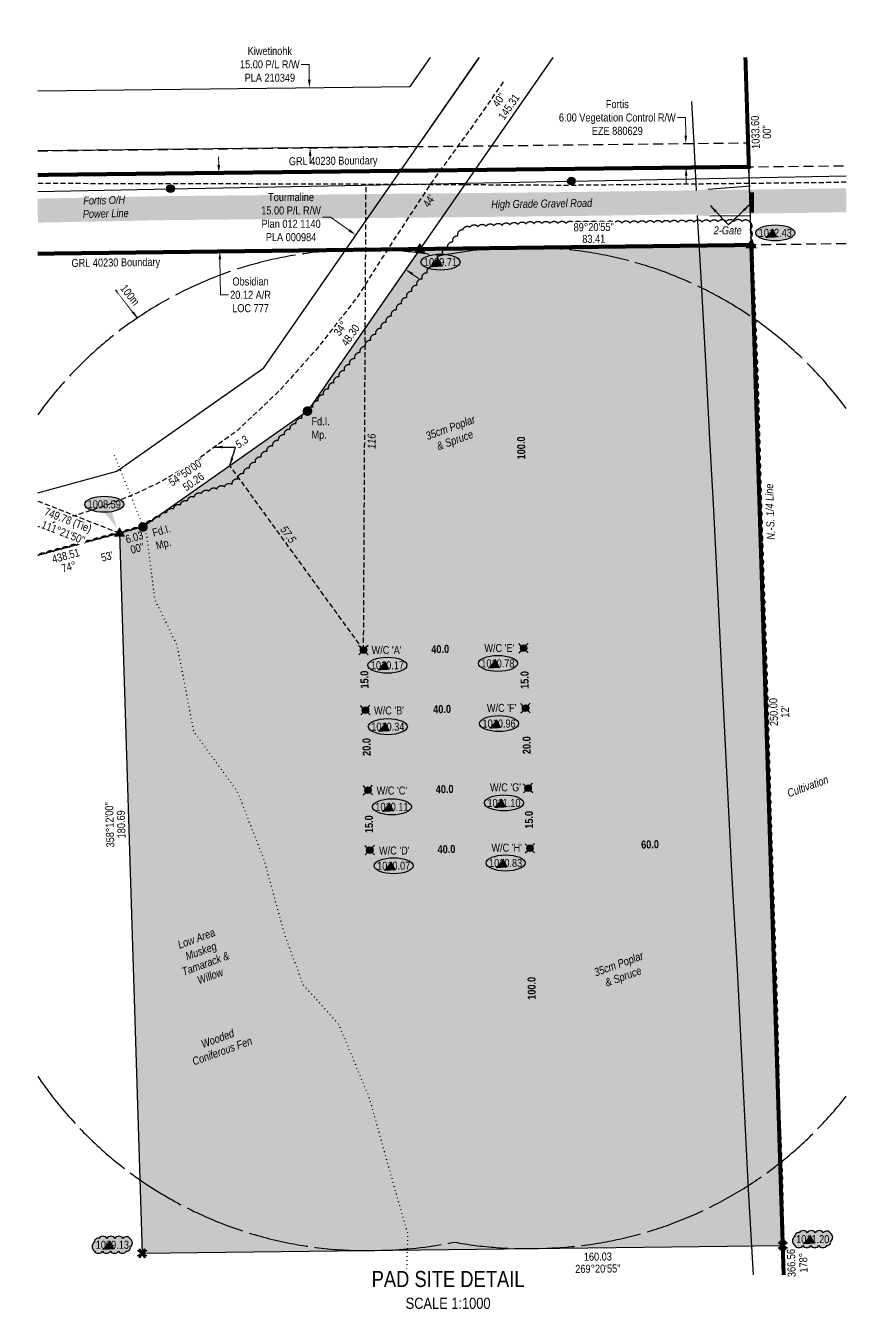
# Model space of a CAD drawing. Extents: x 647040 to 649347, y 5836686 to 5839217.
# Drawn here: x 648307 to 649347, y 5837612 to 5839217 of the extents above; entities that cross this region are included whole.
import ezdxf
from ezdxf.enums import TextEntityAlignment as Align

# ---------------------------------------------------------------- set-up
doc = ezdxf.new("R2010")
doc.units = 0
doc.header["$LTSCALE"] = 5
doc.header["$PDMODE"] = 34
doc.header["$PDSIZE"] = 0.03
for name, pattern in [('0', [1, 1, 0]), ('CENTERLINEX3', [5, 2.5, -1, 0.5, -1]), ('foc-ACCESSROAD', [3.75, 2.5, -1.25]), ('foc-BUFFER', [16.75, 15, -1.75]), ('foc-FLOWLINE', [3.75, 2.5, -1.25]), ('foc-QUARTERLINE', [33, 25, -3, 2, -3]), ('foc-TIELINE', [1.875, 1.25, -0.625]), ('foc-TOPO', [1, 0.2, -0.8]), ('UG_PIPE', [1.875, 1.25, -0.625])]:
    doc.linetypes.add(name, pattern=pattern)
doc.layers.get('Defpoints').update_dxf_attribs({"color": 9})
for name, color, linetype in [('AS-FENCE', 48, 'foc-FENCE'), ('AS-PIPE-UG', 44, 'UG_PIPE'), ('AS-POWER', 104, 'foc-POWER'), ('AS-POWER-EXISTING-PP', 72, 'Continuous'), ('AS-POWER-T', 104, 'Continuous'), ('AS-ROADS', 254, 'Continuous'), ('AUX-BUFFER', 7, 'foc-BUFFER'), ('C-AR', 13, 'foc-ACCESSROAD'), ('DETAIL-T', 7, 'Continuous'), ('F-EZE', 190, 'foc-FLOWLINE'), ('F-RW', 190, 'Continuous'), ('L-BD', 7, 'Continuous'), ('L-BD1', 253, 'Continuous'), ('L-MON', 1, 'Continuous'), ('L-MON-T', 1, 'Continuous'), ('L-QSEC', 8, 'foc-QUARTERLINE'), ('L-TIE', 7, 'foc-TIELINE'), ('P-ELEVATION', 7, 'Continuous'), ('P-PROPOSED', 10, 'Continuous'), ('P-PROPOSED-H', 21, 'Continuous'), ('T-BUSH', 110, '0'), ('T-BUSH-T', 110, 'Continuous'), ('T-GENERAL', 48, 'foc-TOPO'), ('T-TIE', 201, 'foc-TIELINE'), ('WETLAND-T', 146, 'Continuous')]:
    doc.layers.add(name, color=color, linetype=linetype)
for name, color, linetype, lineweight in [('AS-GENERAL', 48, 'Continuous', 18), ('C-AR-T', 13, 'Continuous', 9), ('C-RW-T', 13, 'Continuous', 9), ('F-EZE-T', 190, 'Continuous', 9), ('F-RW-T', 190, 'Continuous', 9), ('T-TEXT', 48, 'Continuous', 18), ('T-TIE-T', 201, 'Continuous', 18)]:
    doc.layers.add(name, color=color, linetype=linetype, lineweight=lineweight)
doc.layers.add('AS-TRAPPER BOUNDARY', color=7, linetype='CENTERLINEX3', true_color=0xb85c00, transparency=0.6)
doc.layers.add('AS-TRAPPER-T', color=7, linetype='Continuous', true_color=0xc26100)
doc.styles.add('80', font='ARIALN.TTF', dxfattribs={"height": 10})
doc.styles.add('80CG', font='ARIALN.TTF', dxfattribs={"height": 10})
doc.styles.add('80L', font='ARIALN.TTF', dxfattribs={"height": 10})
doc.styles.add('80LS', font='ARIALNI.TTF', dxfattribs={"height": 10})
doc.styles.add('foc-LtypeFont', font='ARIALN.TTF', dxfattribs={"height": 7.35})
doc.linetypes.add('foc-FENCE', pattern='A,10,-1,["X",foc-LtypeFont,S=0.2,R=0,X=-0.625,Y=-0.75],-1.24', length=12.24)
doc.linetypes.add('foc-POWER', pattern='A,6,-1,["P",foc-LtypeFont,S=0.2,R=0,X=-0.625,Y=-0.75],-1.24,4', length=12.24)
doc.dimstyles.new('CG2011', dxfattribs={"dimscale": 5, "dimtxt": 9, "dimasz": 2, "dimexe": 0.2, "dimexo": 0.0625, "dimgap": 0.5, "dimtad": 0, "dimtih": 1, "dimtoh": 1, "dimzin": 0, "dimdsep": 46, "dimtxsty": '80CG', "dimcen": 0.1, "dimse1": 1, "dimse2": 1, "dimclrd": 256, "dimclrt": 256, "dimaunit": 1, "dimadec": 4, "dimazin": 0, "dimtfac": 0.06, "dimtofl": 0, "dimtmove": 0, "dimatfit": 1, "dimfxl": 0.2, "dimtolj": 1, "dimtzin": 0, "dimlwd": -1, "dimarcsym": 0})
doc.dimstyles.new('Compass 5 000', dxfattribs={"dimscale": 5, "dimtxt": 9, "dimasz": 2, "dimexe": 0.2, "dimexo": 0.0625, "dimgap": 0.5, "dimtad": 0, "dimtih": 1, "dimtoh": 1, "dimzin": 0, "dimdsep": 46, "dimtxsty": '80CG', "dimcen": 0.1, "dimse1": 1, "dimse2": 1, "dimclrd": 256, "dimclrt": 256, "dimaunit": 1, "dimadec": 4, "dimazin": 0, "dimtfac": 0.06, "dimtofl": 0, "dimtmove": 0, "dimatfit": 1, "dimfxl": 0.2, "dimtolj": 1, "dimtzin": 0, "dimlwd": -1, "dimarcsym": 0})

# ---------------------------------------------------------------- blocks, each defined once
blk = doc.blocks.new('WC')
at = {"layer": 'L-MON'}
h = blk.add_hatch(color=255, dxfattribs=at)
h.dxf.hatch_style = 1
edge = h.paths.add_edge_path()
edge.add_arc((0, 0), 0.9, 0, 360)
at = {"layer": 'L-MON', "color": 240, "flags": 128}
for points in [[(-0.62, 0.5), (-1.23, 1.12)], [(0.52, 0.61), (1.13, 1.21)], [(-1.18, -1.18), (-0.56, -0.57)], [(1.16, -1.18), (0.56, -0.57)]]:
    blk.add_lwpolyline(points, dxfattribs=at)
at = {"layer": 'L-MON', "color": 240}
for radius in [0.8, 0.373]:
    blk.add_circle((0, 0), radius, dxfattribs=at)
blk = doc.blocks.new('*D497')
at = {"layer": 'Defpoints', "color": 0, "transparency": 16777216}
for p in [(648751.9, 5839002.9), (648719.2, 5838955.7), (648814.1, 5838959.7)]:
    blk.add_point(p, dxfattribs=at)
at = {"layer": 'F-RW-T', "transparency": 16777216}
for p, q in [((648687.3, 5838977.9), (648677.3, 5838977.9)), ((648711, 5838961.4), (648687.3, 5838977.9)), ((648789.6, 5838906.9), (648797.8, 5838901.2))]:
    blk.add_line(p, q, dxfattribs=at)
for points in [[(648711.9, 5838962.8), (648710, 5838960.1), (648719.2, 5838955.7)], [(648790.6, 5838908.3), (648788.7, 5838905.5), (648781.4, 5838912.6)]]:
    blk.add_solid(points, dxfattribs=at)
at = {"layer": 'F-RW-T', "transparency": 16777216, "insert": (648638.2, 5838977.9), "char_height": 10, "attachment_point": 5, "style": '80CG'}
blk.add_mtext('\\A1;Tourmaline\\P15.00 P/L R/W\\PPlan 012 1140\\PPLA 000984', dxfattribs=at)
blk = doc.blocks.new('*D498')
at = {"layer": 'Defpoints', "color": 0, "transparency": 16777216}
for p in [(649102, 5839069.5), (649131.1, 5839069.9), (649102.4, 5839039.5)]:
    blk.add_point(p, dxfattribs=at)
at = {"layer": 'F-EZE-T', "transparency": 16777216}
for p, q in [((649130.8, 5839102.3), (649120.8, 5839102.3)), ((649131, 5839079.9), (649130.8, 5839102.3)), ((649131.6, 5839029.9), (649131.7, 5839019.9))]:
    blk.add_line(p, q, dxfattribs=at)
for points in [[(649132.7, 5839079.9), (649129.4, 5839079.8), (649131.1, 5839069.9)], [(649133.3, 5839029.9), (649129.9, 5839029.8), (649131.5, 5839039.9)]]:
    blk.add_solid(points, dxfattribs=at)
at = {"layer": 'F-EZE-T', "transparency": 16777216, "insert": (649045.6, 5839102.3), "char_height": 10, "attachment_point": 5, "style": '80CG'}
blk.add_mtext('\\A1;Fortis\\P6.00 Vegetation Control R/W\\PEZE 880629', dxfattribs=at)
blk = doc.blocks.new('*D499')
at = {"layer": 'Defpoints', "color": 0, "transparency": 16777216}
for p in [(648537.9, 5839138.1), (648538.8, 5839063.1), (648662, 5839064.5)]:
    blk.add_point(p, dxfattribs=at)
at = {"layer": 'F-RW-T', "transparency": 16777216}
for p, q in [((648660.8, 5839168.7), (648650.8, 5839168.7)), ((648661, 5839149.5), (648660.8, 5839168.7)), ((648662.1, 5839054.5), (648662.2, 5839044.5))]:
    blk.add_line(p, q, dxfattribs=at)
for points in [[(648662.7, 5839149.5), (648659.3, 5839149.5), (648661.1, 5839139.5)], [(648663.7, 5839054.5), (648660.4, 5839054.5), (648662, 5839064.5)]]:
    blk.add_solid(points, dxfattribs=at)
at = {"layer": 'F-RW-T', "transparency": 16777216, "insert": (648611.7, 5839168.7), "char_height": 10, "attachment_point": 5, "style": '80CG'}
blk.add_mtext('\\A1;Kiwetinohk\\P15.00 P/L R/W\\PPLA 210349', dxfattribs=at)
blk = doc.blocks.new('*D500')
at = {"layer": 'C-AR-T', "transparency": 16777216}
for p, q in [((648547.9, 5839043.2), (648547.8, 5839053.2)), ((648549.4, 5838925.1), (648549.9, 5838880.9)), ((648549.9, 5838880.9), (648559.9, 5838880.9))]:
    blk.add_line(p, q, dxfattribs=at)
for points in [[(648549.6, 5839043.2), (648546.2, 5839043.2), (648548, 5839033.2)], [(648551, 5838925.1), (648547.7, 5838925.1), (648549.2, 5838935.1)]]:
    blk.add_solid(points, dxfattribs=at)
at = {"layer": 'Defpoints', "color": 0, "transparency": 16777216}
for p in [(648572.9, 5839033.5), (648549.2, 5838935.1), (648574.1, 5838935.4)]:
    blk.add_point(p, dxfattribs=at)
at = {"layer": 'C-AR-T', "transparency": 16777216, "insert": (648587.6, 5838880.9), "char_height": 10, "attachment_point": 5, "style": '80CG'}
blk.add_mtext('\\A1;Obsidian\\P20.12 A/R\\PLOC 777', dxfattribs=at)
blk = doc.blocks.new('TRIA')
blk.add_hatch(color=255).paths.add_polyline_path([(-0.04, 1.52), (-1.47, -0.87), (1.39, -0.87)])
blk = doc.blocks.new('TRIAA')
blk.add_blockref('TRIA', (0, 0))
blk = doc.blocks.new('TRIB')
at = {"color": 1}
blk.add_lwpolyline([(-1.12, -0.67), (-0.04, 1.13), (1.04, -0.67)], close=True, dxfattribs=at)
blk = doc.blocks.new('TRIBB')
blk.add_blockref('TRIB', (0, 0))
blk = doc.blocks.new('TRICC')
for name in ['TRIAA', 'TRIBB']:
    blk.add_blockref(name, (0, 0))
blk = doc.blocks.new('plspike')
blk.add_blockref('TRICC', (0, 0))
blk = doc.blocks.new('fdia')
at = {"color": 255, "const_width": 1}
blk.add_lwpolyline([(-0.5, 0, 1), (0.5, 0, 1)], format="xyb", close=True, dxfattribs=at)
blk = doc.blocks.new('Fdiaa')
blk.add_blockref('fdia', (0, 0))
blk = doc.blocks.new('fdib')
at = {"color": 1, "const_width": 1.6}
blk.add_lwpolyline([(-0.4, 0, 1), (0.4, 0, 1)], format="xyb", close=True, dxfattribs=at)
at = {"color": 1}
blk.add_circle((0, 0), 0.8, dxfattribs=at)
blk = doc.blocks.new('Fdibb')
blk.add_blockref('fdib', (0, 0))
blk = doc.blocks.new('fdicc')
for name in ['Fdibb', 'Fdiaa']:
    blk.add_blockref(name, (0, 0))
blk = doc.blocks.new('FDI')
blk.add_blockref('fdicc', (0, 0))
blk = doc.blocks.new('POWERPOLE')
h = blk.add_hatch(color=255)
edge = h.paths.add_edge_path()
edge.add_arc((0, 0), 0.96, 0, 360)
at = {"linetype": 'Continuous'}
for p, q in [((0.68, -0.68), (-0.68, 0.68)), ((-0.68, -0.68), (0.68, 0.68))]:
    blk.add_line(p, q, dxfattribs=at)
blk.add_circle((0, 0), 0.96, dxfattribs=at)
blk = doc.blocks.new('we')
at = {"layer": 'P-ELEVATION'}
h = blk.add_hatch(color=111, dxfattribs=at)
h.dxf.hatch_style = 1
edge = h.paths.add_edge_path()
edge.add_ellipse((0, 0), major_axis=(-24.4, 0), ratio=0.410256, start_angle=0, end_angle=360)
at = {"layer": 'P-ELEVATION', "color": 7, "flags": 128}
blk.add_lwpolyline([(0, 0, 12.5, 0, 0), (-12.4, -6.4, 0, 0, 0)], format="xyseb", dxfattribs=at)
at = {"layer": 'P-ELEVATION', "color": 7}
blk.add_ellipse((0, 0), major_axis=(-24.4, 0), ratio=0.410256, dxfattribs=at)
at = {"layer": 'P-ELEVATION', "style": '80'}
blk.add_attdef('ELEVATION', text='', height=10, dxfattribs=at).set_placement((0, 0), align=Align.MIDDLE_CENTER)
blk = doc.blocks.new('*U513')
at = {"layer": 'P-ELEVATION'}
h = blk.add_hatch(color=111, dxfattribs=at)
h.dxf.hatch_style = 1
edge = h.paths.add_edge_path()
edge.add_ellipse((0, 0), major_axis=(-24.4, 0), ratio=0.410256, start_angle=0, end_angle=360)
at = {"layer": 'P-ELEVATION', "color": 7, "flags": 128}
blk.add_lwpolyline([(0, 0, 12.5, 0, 0), (16, -29.8, 0, 0, 0)], format="xyseb", dxfattribs=at)
at = {"layer": 'P-ELEVATION', "color": 7}
blk.add_ellipse((0, 0), major_axis=(-24.4, 0), ratio=0.410256, dxfattribs=at)
at = {"layer": 'P-ELEVATION', "style": '80'}
blk.add_attdef('ELEVATION', text='', height=10, dxfattribs=at).set_placement((0, 0), align=Align.MIDDLE_CENTER)
blk = doc.blocks.new('TEMP')
h = blk.add_hatch(color=255)
h.dxf.hatch_style = 1
h.paths.add_polyline_path([(0, 0.25), (-0.67, 1.15), (-0.67, 0.67), (-1.15, 0.67), (-0.25, 0), (-1.15, -0.67), (-0.67, -0.67), (-0.67, -1.15), (0, -0.25), (0.67, -1.15), (0.67, -0.67), (1.15, -0.67), (0.25, 0), (1.15, 0.67), (0.67, 0.67), (0.67, 1.15)])
h.paths.add_polyline_path([(0.57, 0.85), (0.57, 0.57), (0.85, 0.57), (0.08, 0), (0.85, -0.57), (0.57, -0.57), (0.57, -0.85), (0, -0.08), (-0.57, -0.85), (-0.57, -0.57), (-0.85, -0.57), (-0.08, 0), (-0.85, 0.57), (-0.57, 0.57), (-0.57, 0.85), (0, 0.08)], flags=16)
h = blk.add_hatch(color=1)
h.dxf.hatch_style = 1
h.paths.add_polyline_path([(0, 0.08), (-0.57, 0.85), (-0.57, 0.57), (-0.85, 0.57), (-0.08, 0), (-0.85, -0.57), (-0.57, -0.57), (-0.57, -0.85), (0, -0.08), (0.57, -0.85), (0.57, -0.57), (0.85, -0.57), (0.08, 0), (0.85, 0.57), (0.57, 0.57), (0.57, 0.85)])
at = {"color": 1}
for p, q in [((-0.08, 0), (0.08, 0)), ((0, 0.08), (0, -0.08))]:
    blk.add_line(p, q, dxfattribs=at)
at = {"color": 255, "flags": 128}
blk.add_lwpolyline([(-0.25, 0), (-1.15, 0.67), (-0.67, 0.67), (-0.67, 1.15), (0, 0.25), (0.67, 1.15), (0.67, 0.67), (1.15, 0.67), (0.25, 0), (1.15, -0.67), (0.67, -0.67), (0.67, -1.15), (0, -0.25), (-0.67, -1.15), (-0.67, -0.67), (-1.15, -0.67)], close=True, dxfattribs=at)
at = {"color": 1, "flags": 128}
blk.add_lwpolyline([(-0.08, 0), (-0.85, 0.57), (-0.57, 0.57), (-0.57, 0.85), (0, 0.08), (0.57, 0.85), (0.57, 0.57), (0.85, 0.57), (0.08, 0), (0.85, -0.57), (0.57, -0.57), (0.57, -0.85), (0, -0.08), (-0.57, -0.85), (-0.57, -0.57), (-0.85, -0.57)], close=True, dxfattribs=at)
blk = doc.blocks.new('wa')
at = {"layer": 'P-ELEVATION'}
h = blk.add_hatch(color=111, dxfattribs=at)
h.dxf.hatch_style = 1
edge = h.paths.add_edge_path()
edge.add_arc((-17.4, -4.5), 6.1, 215, 325)
edge.add_arc((-7.4, -4.5), 6.1, 215, 325)
edge.add_arc((2.6, -4.5), 6.1, 215, 325)
edge.add_arc((12.7, -4.5), 6.1, 215, 325)
edge.add_arc((18.1, -3.7), 4.32, 263.4336, 373.4336)
edge.add_arc((18.8, 2.3), 6.1, 305, 415)
edge.add_arc((17.5, 4.4), 5.69, 30.6955, 140.6955)
edge.add_arc((8.1, 4.5), 6.1, 35, 145)
edge.add_arc((-1.9, 4.5), 6.1, 35, 145)
edge.add_arc((-11.9, 4.5), 6.1, 35, 145)
edge.add_arc((-18, 3.8), 4.33, 75.4261, 185.4261)
edge.add_arc((-18.4, -2.3), 6.96, 125, 235)
at = {"color": 240, "flags": 128}
blk.add_lwpolyline([(-22.4, -8, 0.520567), (-12.3, -8, 0.520567), (-2.4, -8, 0.520567), (7.6, -8, 0.520567), (17.6, -8, 0.520567), (22.4, -2.7, 0.520567), (22.4, 7.3, 0.520567), (13.1, 8, 0.520567), (3.1, 8, 0.520567), (-6.9, 8, 0.520567), (-16.9, 8, 0.520567), (-22.4, 3.4, 0.520567)], format="xyb", close=True, dxfattribs=at)
at = {"layer": 'P-ELEVATION', "color": 240, "flags": 128}
blk.add_lwpolyline([(0, 0, 12.5, 0, 0), (-12.4, -6.4, 0, 0, 0)], format="xyseb", dxfattribs=at)
at = {"layer": 'P-ELEVATION', "color": 240, "style": '80'}
blk.add_attdef('ELEVATION', text='', height=10, dxfattribs=at).set_placement((0, 0), align=Align.MIDDLE_CENTER)

msp = doc.modelspace()

# ---------------------------------------------------------------- hatches: boundary and pattern name
at = {"layer": 'AS-GENERAL'}
h = msp.add_hatch(color=256, dxfattribs=at)
h.dxf.hatch_style = 1
h.paths.add_polyline_path([(649145.653, 5838980.036), (649144.306, 5839011.354), (649159.26, 5839012.99), (649161.639, 5838979.007)])
at = {"layer": 'P-PROPOSED-H'}
h = msp.add_hatch(color=256, dxfattribs=at)
h.dxf.hatch_style = 1
h.paths.add_polyline_path([(648452.347, 5837684.172), (649252.203, 5837693.972), (649212.95, 5838943.224), (648799.121, 5838938.154), (648658.729, 5838735.808), (648453.357, 5838591.11), (648424.098, 5838583.211)])

# ---------------------------------------------------------------- linework, layer by layer
at = {"layer": 'AS-FENCE'}
msp.add_line((649253.358, 5837657.213), (649205.59, 5839177.455), dxfattribs=at)
at = {"layer": 'AS-FENCE', "flags": 128}
for points in [[(649138.292, 5839122.219), (649141.115, 5839069.656), (649144.286, 5839011.364)], [(649159.245, 5839013.065), (649211.971, 5839016.977)], [(649145.519, 5838979.906), (649150.479, 5838895.355), (649155.793, 5838797.855), (649160.802, 5838700.995), (649165.555, 5838612.095), (649171.408, 5838494.976), (649177.122, 5838384.736), (649182.007, 5838285.901), (649188.797, 5838152.628), (649195.108, 5838038.434), (649201.21, 5837922.105), (649209.038, 5837763.752), (649215.287, 5837657.213)], [(649212.113, 5838979.733), (649161.679, 5838979.007)]]:
    msp.add_lwpolyline(points, dxfattribs=at)
at = {"layer": 'AS-GENERAL', "const_width": 4.998, "flags": 128}
msp.add_lwpolyline([(649213.835, 5838983.564), (649213.897, 5839008.849)], dxfattribs=at)
at = {"layer": 'AS-PIPE-UG', "flags": 128}
msp.add_lwpolyline([(649331.548, 5839021.636), (649306.842, 5839021.025), (649134.771, 5839019.102), (648983.454, 5839017.56), (648684.587, 5839019.152), (648477.679, 5839019.565), (648321.839, 5839019.87)], dxfattribs=at)
at = {"layer": 'AS-POWER', "flags": 128}
msp.add_lwpolyline([(648321.839, 5839010.093), (648487.699, 5839013.482), (648988.305, 5839023.003), (649331.548, 5839029.465)], dxfattribs=at)
at = {"layer": 'AS-ROADS', "const_width": 29.991, "flags": 128}
msp.add_lwpolyline([(649331.548, 5838998.978), (648977.936, 5838994.186), (648484.446, 5838989.245), (648321.839, 5838986.114)], dxfattribs=at)
at = {"layer": 'AS-TRAPPER BOUNDARY', "color": 52, "true_color": 0xbadd22, "const_width": 4.999, "flags": 128}
for points in [[(649205.59, 5839177.455), (649209.885, 5839040.761), (648321.839, 5839030.636)], [(648321.839, 5838932.306), (649212.95, 5838943.224), (649253.358, 5837657.213)]]:
    msp.add_lwpolyline(points, dxfattribs=at)
at = {"layer": 'AUX-BUFFER', "color": 251, "linetype": 'foc-BUFFER', "flags": 128}
for points in [[(649331.548, 5838739.071, 0.24627355), (648918.003, 5838939.614), (648908.011, 5838939.3, 0.04327431), (648823.106, 5838929.243, 0.05338184), (648718.039, 5838937.164), (648708.047, 5838936.85, 0.23306224), (648321.839, 5838731.169, 0.23306224)], [(648321.839, 5837905.168, 0.25735644), (648747.294, 5837687.782), (648757.286, 5837688.096, 0.04327431), (648842.191, 5837698.153, 0.05338184), (648947.258, 5837690.232), (648957.25, 5837690.546, 0.22251377), (649331.548, 5837880.349)]]:
    msp.add_lwpolyline(points, format="xyb", dxfattribs=at)
at = {"layer": 'C-AR', "flags": 128}
for points in [[(648321.839, 5839030.636), (649209.885, 5839040.761), (649331.548, 5839042.148)], [(649331.548, 5838944.677), (649212.95, 5838943.224), (648321.839, 5838932.306)]]:
    msp.add_lwpolyline(points, dxfattribs=at)
at = {"layer": 'F-EZE', "flags": 128}
msp.add_lwpolyline([(648321.839, 5839060.629), (649208.943, 5839070.743), (649209.885, 5839040.761), (648321.839, 5839030.636)], dxfattribs=at)
at = {"layer": 'F-RW'}
for points in [[(648965.153, 5839177.455), (648658.729, 5838735.808), (648453.357, 5838591.11), (648321.839, 5838555.605)], [(648321.839, 5838633.909), (648420.58, 5838660.575), (648604.248, 5838790.007), (648873.016, 5839177.455)], [(648873.016, 5839177.455), (648795.724, 5839066.032), (648321.839, 5839060.629)], [(648321.839, 5839135.612), (648786.833, 5839140.914), (648812.182, 5839177.455)]]:
    msp.add_lwpolyline(points, dxfattribs=at)
at = {"layer": 'L-QSEC'}
msp.add_line((649253.358, 5837657.213), (649205.59, 5839177.455), dxfattribs=at)
at = {"layer": 'L-TIE'}
msp.add_line((648424.098, 5838583.211), (648321.839, 5838623.227), dxfattribs=at)
at = {"layer": 'T-BUSH', "flags": 128}
msp.add_lwpolyline([(648322.634, 5838554.895, -0.52056705), (648332.274, 5838557.544, -0.52056705), (648341.914, 5838560.193, -0.52056705), (648351.553, 5838562.842, -0.52056705), (648361.193, 5838565.49, -0.52056705), (648370.834, 5838568.135, -0.52056705), (648380.484, 5838570.749, -0.52056705), (648390.133, 5838573.362, -0.52056705), (648399.782, 5838575.976, -0.52056705), (648409.432, 5838578.589, -0.52056705), (648419.081, 5838581.203, -0.52056705), (648428.731, 5838583.816, -0.52056705), (648438.38, 5838586.43, -0.52056705), (648448.03, 5838589.043, -0.52056705), (648456.82, 5838593.726, -0.52056705), (648465.482, 5838598.717, -0.52056705), (648474.145, 5838603.707, -0.52056705), (648482.807, 5838608.698, -0.52056705), (648491.469, 5838613.688, -0.52056705), (648500.132, 5838618.679, -0.52056705), (648508.794, 5838623.669, -0.52056705), (648517.456, 5838628.66, -0.52056705), (648526.398, 5838632.996, -0.52056705), (648535.996, 5838635.792, -0.52056705), (648545.594, 5838638.588, -0.52056705), (648555.192, 5838641.384, -0.52056705), (648564.715, 5838644.311, -0.52056705), (648571.958, 5838651.202, -0.52056705), (648579.201, 5838658.092, -0.52056705), (648586.445, 5838664.983, -0.52056705), (648593.688, 5838671.873, -0.52056705), (648600.931, 5838678.763, -0.52056705), (648608.174, 5838685.654, -0.52056705), (648615.417, 5838692.544, -0.52056705), (648622.661, 5838699.435, -0.52056705), (648629.904, 5838706.325, -0.52056705), (648637.147, 5838713.216, -0.52056705), (648644.39, 5838720.106, -0.52056705), (648651.634, 5838726.996, -0.52056705), (648658.877, 5838733.887, -0.52056705), (648665.625, 5838741.25, -0.52056705), (648672.177, 5838748.801, -0.52056705), (648678.729, 5838756.351, -0.52056705), (648685.282, 5838763.902, -0.52056705), (648691.834, 5838771.452, -0.52056705), (648698.386, 5838779.003, -0.52056705), (648704.938, 5838786.553, -0.52056705), (648711.49, 5838794.104, -0.52056705), (648718.043, 5838801.654, -0.52056705), (648724.595, 5838809.205, -0.52056705), (648731.147, 5838816.756, -0.52056705), (648737.699, 5838824.306, -0.52056705), (648744.252, 5838831.857, -0.52056705), (648750.804, 5838839.407, -0.52056705), (648757.261, 5838847.039, -0.52056705), (648763.643, 5838854.733, -0.52056705), (648770.026, 5838862.428, -0.52056705), (648776.408, 5838870.122, -0.52056705), (648782.791, 5838877.817, -0.52056705), (648789.174, 5838885.511, -0.52056705), (648795.556, 5838893.205, -0.52056705), (648801.939, 5838900.9, -0.52056705), (648808.321, 5838908.594, -0.52056705), (648814.704, 5838916.289, -0.52056705), (648821.087, 5838923.983, -0.52056705), (648827.469, 5838931.678, -0.52056705), (648833.852, 5838939.372, -0.52056705), (648840.234, 5838947.067, -0.52056705), (648846.617, 5838954.761, -0.52056705), (648852.999, 5838962.456, -0.52056705), (648861.727, 5838965.511, -0.52056705), (648871.708, 5838966.089, -0.52056705), (648881.688, 5838966.667, -0.52056705), (648891.668, 5838967.245, -0.52056705), (648901.649, 5838967.822, -0.52056705), (648911.629, 5838968.4, -0.52056705), (648921.61, 5838968.978, -0.52056705), (648931.59, 5838969.556, -0.52056705), (648941.573, 5838970.045, -0.52056705), (648951.57, 5838970.102, -0.52056705), (648961.567, 5838970.158, -0.52056705), (648971.564, 5838970.215, -0.52056705), (648981.561, 5838970.272, -0.52056705), (648991.558, 5838970.328, -0.52056705), (649001.555, 5838970.385, -0.52056705), (649011.552, 5838970.441, -0.52056705), (649021.549, 5838970.498, -0.52056705), (649031.546, 5838970.555, -0.52056705), (649041.543, 5838970.611, -0.52056705), (649051.54, 5838970.668, -0.52056705), (649061.537, 5838970.724, -0.52056705), (649071.533, 5838970.803, -0.52056705), (649081.529, 5838970.951, -0.52056705), (649091.525, 5838971.098, -0.52056705), (649101.521, 5838971.246, -0.52056705), (649111.517, 5838971.394, -0.52056705), (649121.513, 5838971.542, -0.52056705), (649131.51, 5838971.69, -0.52056705), (649141.506, 5838971.838, -0.52056705), (649151.502, 5838971.986, -0.52056705), (649161.498, 5838972.134, -0.52056705), (649171.494, 5838972.282, -0.52056705), (649181.49, 5838972.43, -0.52056705), (649191.486, 5838972.577, -0.52056705), (649201.482, 5838972.725, -0.52056705), (649210.76, 5838972.114, -0.52056705), (649211.171, 5838962.125, -0.52056705), (649211.581, 5838952.137, -0.52056705), (649211.992, 5838942.148, -0.52056705), (649212.403, 5838932.159, -0.52056705), (649212.814, 5838922.171, -0.52056705), (649213.225, 5838912.182, -0.52056705), (649213.635, 5838902.193, -0.52056705), (649214.046, 5838892.205, -0.52056705), (649214.457, 5838882.216, -0.52056705), (649214.868, 5838872.227, -0.52056705), (649215.279, 5838862.239, -0.52056705), (649215.69, 5838852.25, -0.52056705), (649216.1, 5838842.261, -0.52056705), (649216.511, 5838832.273, -0.52056705), (649216.922, 5838822.284, -0.52056705), (649217.333, 5838812.295, -0.52056705), (649217.744, 5838802.307, -0.52056705), (649218.155, 5838792.318, -0.52056705), (649218.565, 5838782.329, -0.52056705), (649218.976, 5838772.341, -0.52056705), (649219.256, 5838762.348, -0.52056705), (649219.525, 5838752.354, -0.52056705), (649219.793, 5838742.361, -0.52056705), (649220.062, 5838732.367, -0.52056705), (649220.33, 5838722.374, -0.52056705), (649220.599, 5838712.38, -0.52056705), (649220.868, 5838702.387, -0.52056705), (649221.136, 5838692.393, -0.52056705), (649221.405, 5838682.4, -0.52056705), (649221.674, 5838672.406, -0.52056705), (649221.942, 5838662.413, -0.52056705), (649222.211, 5838652.419, -0.52056705), (649222.48, 5838642.426, -0.52056705), (649222.748, 5838632.432, -0.52056705), (649223.017, 5838622.439, -0.52056705), (649223.302, 5838612.446, -0.52056705), (649223.633, 5838602.454, -0.52056705), (649223.965, 5838592.462, -0.52056705), (649224.296, 5838582.471, -0.52056705), (649224.627, 5838572.479, -0.52056705), (649224.958, 5838562.487, -0.52056705), (649225.289, 5838552.496, -0.52056705), (649225.621, 5838542.504, -0.52056705), (649225.952, 5838532.513, -0.52056705), (649226.283, 5838522.521, -0.52056705), (649226.614, 5838512.529, -0.52056705), (649226.945, 5838502.538, -0.52056705), (649227.277, 5838492.546, -0.52056705), (649227.608, 5838482.554, -0.52056705), (649227.939, 5838472.563, -0.52056705), (649228.27, 5838462.571, -0.52056705), (649228.601, 5838452.58, -0.52056705), (649228.933, 5838442.588, -0.52056705), (649229.264, 5838432.596, -0.52056705), (649229.595, 5838422.605, -0.52056705), (649229.924, 5838412.613, -0.52056705), (649230.21, 5838402.62, -0.52056705), (649230.495, 5838392.627, -0.52056705), (649230.78, 5838382.634, -0.52056705), (649231.065, 5838372.641, -0.52056705), (649231.351, 5838362.648, -0.52056705), (649231.636, 5838352.655, -0.52056705), (649231.921, 5838342.662, -0.52056705), (649232.206, 5838332.669, -0.52056705), (649232.491, 5838322.676, -0.52056705), (649232.777, 5838312.683, -0.52056705), (649233.062, 5838302.69, -0.52056705), (649233.347, 5838292.697, -0.52056705), (649233.632, 5838282.703, -0.52056705), (649233.918, 5838272.71, -0.52056705), (649234.203, 5838262.717, -0.52056705), (649234.488, 5838252.724, -0.52056705), (649234.773, 5838242.731, -0.52056705), (649235.059, 5838232.738, -0.52056705), (649235.344, 5838222.745, -0.52056705), (649235.629, 5838212.752, -0.52056705), (649235.914, 5838202.759, -0.52056705), (649236.237, 5838192.767, -0.52056705), (649236.571, 5838182.776, -0.52056705), (649236.904, 5838172.784, -0.52056705), (649237.238, 5838162.793, -0.52056705), (649237.572, 5838152.801, -0.52056705), (649237.906, 5838142.81, -0.52056705), (649238.239, 5838132.818, -0.52056705), (649238.573, 5838122.826, -0.52056705), (649238.907, 5838112.835, -0.52056705), (649239.241, 5838102.843, -0.52056705), (649239.574, 5838092.852, -0.52056705), (649239.908, 5838082.86, -0.52056705), (649240.242, 5838072.869, -0.52056705), (649240.576, 5838062.877, -0.52056705), (649240.909, 5838052.886, -0.52056705), (649241.243, 5838042.894, -0.52056705), (649241.577, 5838032.903, -0.52056705), (649241.911, 5838022.911, -0.52056705), (649242.244, 5838012.92, -0.52056705), (649242.578, 5838002.928, -0.52056705), (649242.912, 5837992.936, -0.52056705), (649243.139, 5837982.942, -0.52056705), (649243.357, 5837972.947, -0.52056705), (649243.575, 5837962.953, -0.52056705), (649243.793, 5837952.958, -0.52056705), (649244.011, 5837942.963, -0.52056705), (649244.229, 5837932.968, -0.52056705), (649244.447, 5837922.974, -0.52056705), (649244.665, 5837912.979, -0.52056705), (649244.884, 5837902.984, -0.52056705), (649245.102, 5837892.989, -0.52056705), (649245.32, 5837882.995, -0.52056705), (649245.547, 5837873, -0.52056705), (649245.943, 5837863.011, -0.52056705), (649246.339, 5837853.022, -0.52056705), (649246.735, 5837843.032, -0.52056705), (649247.131, 5837833.043, -0.52056705), (649247.528, 5837823.054, -0.52056705), (649247.924, 5837813.065, -0.52056705), (649248.32, 5837803.075, -0.52056705), (649248.716, 5837793.086, -0.52056705), (649249.112, 5837783.097, -0.52056705), (649249.361, 5837773.103, -0.52056705), (649249.578, 5837763.108, -0.52056705), (649249.795, 5837753.114, -0.52056705), (649250.012, 5837743.119, -0.52056705), (649250.23, 5837733.124, -0.52056705), (649250.447, 5837723.129, -0.52056705), (649250.664, 5837713.135, -0.52056705), (649250.881, 5837703.14, -0.52056705), (649251.099, 5837693.145, -0.52056705), (649251.316, 5837683.15, -0.52056705), (649251.533, 5837673.156, -0.52056705), (649251.75, 5837663.161, -0.52056705), (649251.881, 5837657.148, -0.52056705)], format="xyb", dxfattribs=at)
at = {"layer": 'T-GENERAL', "flags": 128}
msp.add_lwpolyline([(648417.331, 5838680.817), (648457.847, 5838580.637), (648467.819, 5838500.85), (648495.299, 5838444.345), (648502.373, 5838409.511), (648516.34, 5838335.892), (648570.718, 5838261.411), (648604.363, 5838175.447), (648629.709, 5838083.001), (648652.923, 5838019.833), (648697.578, 5837970.351), (648735.863, 5837877.924), (648762.11, 5837783.964), (648783.803, 5837708.421), (648782.197, 5837657.213)], dxfattribs=at)
at = {"layer": 'T-TIE'}
for q in [(648731.839, 5839018.9), (648561.903, 5838667.587)]:
    msp.add_line((648728.741, 5838437.398), q, dxfattribs=at)

# ---------------------------------------------------------------- block references
at = {"layer": 'AS-POWER-EXISTING-PP', "color": 6, "xscale": 4.998555499999987, "yscale": 4.998555499999987, "zscale": 4.998555499999987, "rotation": 0.04076642728140503}
for p in [(648487.699, 5839013.482), (648988.305, 5839023.003)]:
    msp.add_blockref('POWERPOLE', p, dxfattribs=at)
at = {"layer": 'C-RW-T', "xscale": 0.9992885121209162, "yscale": 0.9992885121209162, "zscale": 0.9992885121209162}
for p, values in [((649242.883, 5838958.32), {'ELEVATION': '1012.43'}), ((648824.798, 5838921.818), {'ELEVATION': '1009.71'}), ((648758.559, 5838418.427), {'ELEVATION': '1010.17'}), ((648896.475, 5838420.745), {'ELEVATION': '1010.78'}), ((648897.971, 5838345.637), {'ELEVATION': '1010.96'}), ((648759.06, 5838341.76), {'ELEVATION': '1010.34'}), ((648764.162, 5838241.673), {'ELEVATION': '1010.11'}), ((648904.09, 5838246.52), {'ELEVATION': '1011.10'}), ((648766.347, 5838168.115), {'ELEVATION': '1010.07'}), ((648906.101, 5838171.535), {'ELEVATION': '1010.83'})]:
    msp.add_blockref('we', p, dxfattribs=at).add_auto_attribs(values)
at = {"layer": 'L-MON', "xscale": 4.998555499999995, "yscale": 4.998555499999995, "zscale": 4.998555499999995}
for name, p in [('plspike', (649212.95, 5838943.224)), ('plspike', (648799.121, 5838938.154)), ('FDI', (648658.729, 5838735.808)), ('FDI', (648453.357, 5838591.11)), ('plspike', (648424.098, 5838583.211)), ('WC', (648728.741, 5838437.398)), ('WC', (648928.705, 5838439.848)), ('WC', (648931.06, 5838364.893)), ('WC', (648731.096, 5838362.443)), ('WC', (648734.236, 5838262.503)), ('WC', (648934.2, 5838264.953)), ('WC', (648936.556, 5838189.998)), ('WC', (648736.592, 5838187.548))]:
    msp.add_blockref(name, p, dxfattribs=at)
at = {"layer": 'L-MON', "color": 3, "xscale": 0.9997111, "yscale": 0.9997111, "zscale": 0.9997111}
for p, values in [((649289.646, 5837701.899), {'ELEVATION': '1011.20'}), ((648415.049, 5837694.858), {'ELEVATION': '1009.13'})]:
    msp.add_blockref('wa', p, dxfattribs=at).add_auto_attribs(values)
at = {"layer": 'L-MON', "color": 3, "xscale": 4.9985555, "yscale": 4.9985555, "zscale": 4.9985555}
for p in [(649252.203, 5837693.972), (648452.347, 5837684.172)]:
    msp.add_blockref('TEMP', p, dxfattribs=at)

# ---------------------------------------------------------------- texts
at = {"layer": 'AS-POWER-T', "insert": (648374.46, 5839003.487), "char_height": 9.98952, "attachment_point": 1, "rotation": 1.170639, "style": '80L'}
msp.add_mtext_dynamic_manual_height_columns('\\pi4.1608;{\\fArial Narrow|b0|i1|c0|p34;Fortis O/H\\P\\pi0.06889; Power Line}', width=60.27934, gutter_width=49.979, heights=[0], dxfattribs=at)
at = {"layer": 'AS-TRAPPER-T', "color": 52, "true_color": 0xbadd22, "style": '80L'}
for p in [(648635.475, 5839042.669), (648364.081, 5838915.747)]:
    msp.add_text('GRL 40230 Boundary', height=9.99126, rotation=0.701948, dxfattribs=at).set_placement(p)
at = {"layer": 'L-BD', "style": '80L'}
for s, height, rotation, p in [("40''", 9.9971, 55.2554, (648897.851, 5839124.297)), ('145.31', 9.9971, 55.2554, (648910.173, 5839115.75)), ('1033.60', 9.9971, 91.7997, (649218.031, 5839083.896)), ("00''", 9.9971, 91.7997, (649232.27, 5839084.343)), ("44'", 9.9971, 55.2554, (648810.366, 5838998.205)), ('83.41', 9.9971, 0.6612, (649016.221, 5838950.81)), ('6.03', 9.9971, 15.1169, (648442.449, 5838578.33)), ('438.51', 9.9971, 15.1169, (648356.836, 5838555.217)), ("00''", 9.9971, 15.1169, (648446.164, 5838564.577)), ('74°', 9.9971, 15.1169, (648360.551, 5838541.464)), ("53'", 9.9971, 15.1169, (648408.43, 5838554.39)), ('250.00', 9.9971, 91.7997, (649240.778, 5838359.989)), ("12'", 9.9971, 91.7997, (649255.016, 5838360.437)), ("358°12'00''", 9.99711, 91.7997, (648411.777, 5838219.318)), ('180.69', 9.9971, 91.7997, (648426.016, 5838219.766)), ('160.03', 9.9971, 0.6612, (649021.291, 5837680.044)), ('366.56', 9.9971, 91.7997, (649262.895, 5837672.004)), ('178°', 9.9971, 91.7997, (649277.883, 5837672.475)), ("269°20'55''", 9.99711, 0.6612, (649021.464, 5837665.05))]:
    msp.add_text(s, height=height, rotation=rotation, dxfattribs=at).set_placement(p, align=Align.MIDDLE)
at = {"layer": 'L-BD', "color": 3, "char_height": 9.98835, "attachment_point": 5, "style": '80L', "bg_fill": 1, "box_fill_scale": 1, "bg_fill_color": 21, "bg_fill_transparency": 0}
for s, insert, rotation in [('{\\fArial Narrow|b1|i0|c0|p34;100.0}', (648925.643, 5838689.757), 90.701944), ('{\\fArial Narrow|b1|i0|c0|p34;40.0}', (648824.474, 5838438.571), 1.799714), ('{\\fArial Narrow|b1|i0|c0|p34;15.0}', (648729.9, 5838400.499), 90.701944), ('{\\fArial Narrow|b1|i0|c0|p34;15.0}', (648929.957, 5838400.018), 90.701944), ('{\\fArial Narrow|b1|i0|c0|p34;40.0}', (648826.83, 5838363.616), 1.799714), ('{\\fArial Narrow|b1|i0|c0|p34;20.0}', (648732.544, 5838316.37), 90.701944), ('{\\fArial Narrow|b1|i0|c0|p34;20.0}', (648932.515, 5838318.594), 90.701944), ('{\\fArial Narrow|b1|i0|c0|p34;40.0}', (648829.97, 5838263.676), 1.799714), ('{\\fArial Narrow|b1|i0|c0|p34;15.0}', (648735.572, 5838219.999), 90.701944), ('{\\fArial Narrow|b1|i0|c0|p34;15.0}', (648935.441, 5838225.466), 90.701944), ('{\\fArial Narrow|b1|i0|c0|p34;40.0}', (648832.325, 5838188.721), 1.799714), ('{\\fArial Narrow|b1|i0|c0|p34;60.0}', (649086.438, 5838194.707), 1.799714), ('{\\fArial Narrow|b1|i0|c0|p34;100.0}', (648938.699, 5838015.062), 90.701944)]:
    msp.add_mtext_dynamic_manual_height_columns(s, width=21.80666, gutter_width=49.951, heights=[0], dxfattribs=dict(at, insert=insert, rotation=rotation))
at = {"layer": 'L-BD', "char_height": 9.99185, "attachment_point": 4, "style": '80L', "bg_fill": 1, "box_fill_scale": 1.15, "bg_fill_color": 21, "bg_fill_transparency": 0}
for s, width, insert in [("\\pi0.12834;W/C 'A'", 36.98661, (648738.617, 5838437.384)), ("\\pi0.12834;W/C 'E'", 36.98661, (648879.399, 5838439.922)), ("\\pi0.12834;W/C 'F'", 36.34594, (648882.608, 5838365.125)), ("\\pi0.12834;W/C 'B'", 36.98661, (648741.656, 5838361.871)), ("\\pi0.12834;W/C 'C'", 37.61366, (648744.944, 5838261.932)), ("\\pi0.12834;W/C 'G'", 38.26115, (648886.517, 5838265.97)), ("\\pi0.12834;W/C 'H'", 37.61366, (648888.28, 5838190.633)), ("\\pi0.12834;W/C 'D'", 37.61366, (648747.925, 5838187.025))]:
    msp.add_mtext_dynamic_manual_height_columns(s, width=width, gutter_width=49.951, heights=[0], dxfattribs=dict(at, insert=insert))
at = {"layer": 'L-BD1', "insert": (649231.236, 5838610.076), "char_height": 9.99711, "width": 110.96055, "attachment_point": 2, "rotation": 91.799722, "style": '80L'}
msp.add_mtext('{\\fArial Narrow|b0|i1|c0|p34;N.-S. 1/4 Line}', dxfattribs=at)
at = {"layer": 'L-MON-T', "insert": (648663.688, 5838727.948), "char_height": 9.9942, "attachment_point": 1, "style": '80L'}
msp.add_mtext_dynamic_manual_height_columns('Fd.I. Mp.', width=22.03771, gutter_width=50, heights=[0], dxfattribs=at)
at = {"layer": 'L-MON-T', "insert": (648463.909, 5838588.508), "char_height": 9.9942, "attachment_point": 1, "rotation": 15.116944, "style": '80L'}
msp.add_mtext_dynamic_manual_height_columns('Fd.I. Mp.', width=22.03771, gutter_width=50, heights=[0], dxfattribs=at)
at = {"layer": 'T-BUSH-T', "char_height": 9.99711, "attachment_point": 2, "rotation": 20, "style": '80LS'}
for s, insert, width in [('35cm Poplar & Spruce', (648835.389, 5838719.946), 65.38806), ('{\\C48;Low Area\\PMuskeg}\\PTamarack &\\PWillow', (648518.289, 5838082.009), 61.6579), ('35cm Poplar & Spruce', (649045.583, 5838050.164), 65.38806)]:
    msp.add_mtext(s, dxfattribs=dict(at, insert=insert, width=width))
at = {"layer": 'T-TEXT', "style": '80LS'}
msp.add_text('Cultivation', height=10, rotation=20, dxfattribs=at).set_placement((649283.464, 5838267.358), align=Align.MIDDLE_CENTER)
at = {"layer": 'T-TEXT', "insert": (648951.115, 5838999.869), "char_height": 9.99711, "width": 126.70049, "attachment_point": 2, "rotation": 0.775964, "style": '80LS'}
msp.add_mtext('High Grade Gravel Road', dxfattribs=at)
at = {"layer": 'T-TEXT', "insert": (649183.508, 5838966.466), "char_height": 9.99065, "width": 24.63355, "attachment_point": 2, "style": '80L'}
msp.add_mtext('{\\fArial Narrow|b0|i1|c0|p34;2-Gate}', dxfattribs=at)
at = {"layer": 'T-TIE-T', "char_height": 9.9849, "width": 12.83639, "attachment_point": 2, "style": '80L'}
for s, insert, rotation in [('{\\fArial Narrow|b0|i1|c0|p34;5.3}', (648573.567, 5838701.339), 35.166667), ('{\\fArial Narrow|b0|i1|c0|p34;116}', (648733.82, 5838698.035), 89.694738), ('{\\fArial Narrow|b0|i1|c0|p34;57.5}', (648638.774, 5838584.726), 305.934219)]:
    msp.add_mtext(s, dxfattribs=dict(at, insert=insert, rotation=rotation))
at = {"layer": 'WETLAND-T', "insert": (648544.756, 5837957.109), "char_height": 9.99464, "width": 78.10037, "attachment_point": 2, "rotation": 20, "style": '80LS'}
msp.add_mtext('Wooded Coniferous Fen', dxfattribs=at)

# ---------------------------------------------------------------- dimensions: what is measured, and where the dimension line sits
at = {"layer": 'C-AR-T'}
dim = msp.add_linear_dim(base=(648549.241, 5838935.092), p1=(648572.889, 5839033.498), p2=(648574.091, 5838935.397), angle=270.701948, text='Obsidian\\P20.12 A/R\\PLOC 777', dimstyle='Compass 5 000', dxfattribs=at)
dim.commit()
dim.dimension.update_dxf_attribs({"geometry": '*D500', "text_midpoint": (648587.64, 5838880.917), "dimtype": 161})
at = {"layer": 'F-EZE-T'}
dim = msp.add_linear_dim(base=(649131.149, 5839069.856), p1=(649102.377, 5839039.535), p2=(649102.035, 5839069.524), angle=90.653237, text='Fortis\\P6.00 Vegetation Control R/W\\PEZE 880629', dimstyle='Compass 5 000', dxfattribs=at)
dim.commit()
dim.dimension.update_dxf_attribs({"geometry": '*D498', "text_midpoint": (649045.622, 5839102.338), "dimtype": 161})
at = {"layer": 'F-RW-T'}
for base, p1, p2, angle, text, picture, middle in [((648661.956, 5839064.507), (648537.912, 5839138.076), (648538.766, 5839063.102), 270.653237, 'Kiwetinohk\\P15.00 P/L R/W\\PPLA 210349', '*D499', (648611.682, 5839168.672)), ((648719.216, 5838955.741), (648814.091, 5838959.731), (648751.907, 5839002.867), 145.251484, 'Tourmaline\\P15.00 P/L R/W\\PPlan 012 1140\\PPLA 000984', '*D497', (648638.221, 5838977.876))]:
    dim = msp.add_linear_dim(base=base, p1=p1, p2=p2, angle=angle, text=text, dimstyle='Compass 5 000', dxfattribs=at)
    dim.commit()
    dim.dimension.update_dxf_attribs({"geometry": picture, "text_midpoint": middle, "dimtype": 161})

# ---------------------------------------------------------------- leaders
at = {"layer": 'AUX-BUFFER', "path_type": 1}
msp.add_leader([(648446.375, 5838852.16), (648419.555, 5838887.176)], dimstyle='CG2011', override={"dimasz": 2, "dimgap": 0.5, "dimtad": 0}, dxfattribs=at)
at = {"layer": 'T-TEXT', "path_type": 1}
for points in [[(649161.797, 5838992.394), (649184.39, 5838968.218)], [(649210.79, 5838993.376), (649184.39, 5838968.218)]]:
    msp.add_leader(points, dimstyle='Compass 5 000', override={"dimgap": 0.5, "dimtad": 0}, dxfattribs=at)
at = {"layer": 'T-TIE-T', "path_type": 1}
for points in [[(648542.678, 5838690.923), (648568.663, 5838690.748)], [(648561.903, 5838667.587), (648568.663, 5838690.748)]]:
    msp.add_leader(points, dimstyle='Compass 5 000', override={"dimgap": 0.5, "dimtad": 0}, dxfattribs=at)

# ---------------------------------------------------------------- next in the draw order: texts
at = {"layer": 'AUX-BUFFER', "insert": (648449.932, 5838872.591), "char_height": 10, "attachment_point": 3, "rotation": 308.434744, "style": '80L', "bg_fill": 2}
msp.add_mtext_dynamic_manual_height_columns('100m', width=22.64488, gutter_width=181.841, heights=[0], dxfattribs=at)
at = {"layer": 'DETAIL-T', "color": 3, "insert": (648834.291, 5837638.342), "char_height": 19.99422, "width": 190.25416, "attachment_point": 5, "style": '80CG', "bg_fill": 3, "box_fill_scale": 1.15, "bg_fill_color": 256, "bg_fill_true_color": 256, "bg_fill_transparency": 0}
msp.add_mtext('PAD SITE DETAIL\\P{\\H0.7x;SCALE 1:1000}', dxfattribs=at)
at = {"layer": 'L-BD', "insert": (649016.164, 5838970.578), "char_height": 9.9971, "width": 50.50234, "attachment_point": 2, "rotation": 0.6612, "style": '80L', "bg_fill": 3, "box_fill_scale": 1.15, "bg_fill_color": 256, "bg_fill_true_color": 256, "bg_fill_transparency": 0}
msp.add_mtext("89°20'55''", dxfattribs=at)

# ---------------------------------------------------------------- next in the draw order: linework, layer by layer
at = {"layer": 'AS-PIPE-UG', "flags": 128}
msp.add_lwpolyline([(648903.168, 5839146.746), (648862.096, 5839087.983), (648814.623, 5839022.87), (648760.617, 5838940.657), (648720.937, 5838878.085), (648672.956, 5838816.587), (648622.532, 5838760.047), (648571.117, 5838711.536), (648511.394, 5838668.249), (648475.634, 5838647.664), (648445.945, 5838633.358), (648406.177, 5838617.46), (648351.02, 5838599.686), (648321.839, 5838590.903)], dxfattribs=at)

# ---------------------------------------------------------------- next in the draw order: texts
at = {"layer": 'L-BD', "attachment_point": 5, "style": '80L', "bg_fill": 3, "box_fill_scale": 1.15, "bg_fill_color": 256, "bg_fill_true_color": 256, "bg_fill_transparency": 0}
for s, insert, char_height, width, rotation in [('34°', (648699.986, 5838839.115), 9.9971, 18.83125, 55.2554), ('749.78 (Tie)', (648359.182, 5838598.294), 9.99711, 62.2804, 338.6357)]:
    msp.add_mtext(s, dxfattribs=dict(at, insert=insert, char_height=char_height, width=width, rotation=rotation))

# ---------------------------------------------------------------- next in the draw order: linework, layer by layer
at = {"layer": 'P-PROPOSED', "flags": 128}
msp.add_lwpolyline([(648452.347, 5837684.172), (649252.203, 5837693.972), (649212.95, 5838943.224), (648799.121, 5838938.154), (648658.729, 5838735.808), (648453.357, 5838591.11), (648424.098, 5838583.211)], close=True, dxfattribs=at)

# ---------------------------------------------------------------- next in the draw order: texts
at = {"layer": 'L-BD', "style": '80L'}
msp.add_text('48.30', height=9.9971, rotation=55.2554, dxfattribs=at).set_placement((648712.308, 5838830.569), align=Align.MIDDLE)
at = {"layer": 'L-BD', "insert": (648353.719, 5838584.329), "char_height": 9.99711, "width": 56.57588, "attachment_point": 5, "rotation": 338.6357, "style": '80L', "bg_fill": 3, "box_fill_scale": 1.15, "bg_fill_color": 256, "bg_fill_true_color": 256, "bg_fill_transparency": 0}
msp.add_mtext("111°21'50''", dxfattribs=at)

# ---------------------------------------------------------------- next in the draw order: block references
at = {"layer": 'C-RW-T', "xscale": 0.9992885121209162, "yscale": 0.9992885121209162, "zscale": 0.9992885121209162}
msp.add_blockref('*U513', (648404.959, 5838619.398), dxfattribs=at).add_auto_attribs({'ELEVATION': '1008.59'})

# ---------------------------------------------------------------- next in the draw order: texts
at = {"layer": 'L-BD', "insert": (648507.58, 5838659.887), "char_height": 9.9971, "width": 47.07079, "attachment_point": 5, "rotation": 35.1666, "style": '80L', "bg_fill": 3, "box_fill_scale": 1.15, "bg_fill_color": 256, "bg_fill_true_color": 256, "bg_fill_transparency": 0}
msp.add_mtext("54°50'00''", dxfattribs=at)

# ---------------------------------------------------------------- next in the draw order: texts
at = {"layer": 'L-BD', "style": '80L'}
msp.add_text('50.26', height=9.9971, rotation=35.1666, dxfattribs=at).set_placement((648516.217, 5838647.628), align=Align.MIDDLE)

doc.saveas('drawing.dxf')
